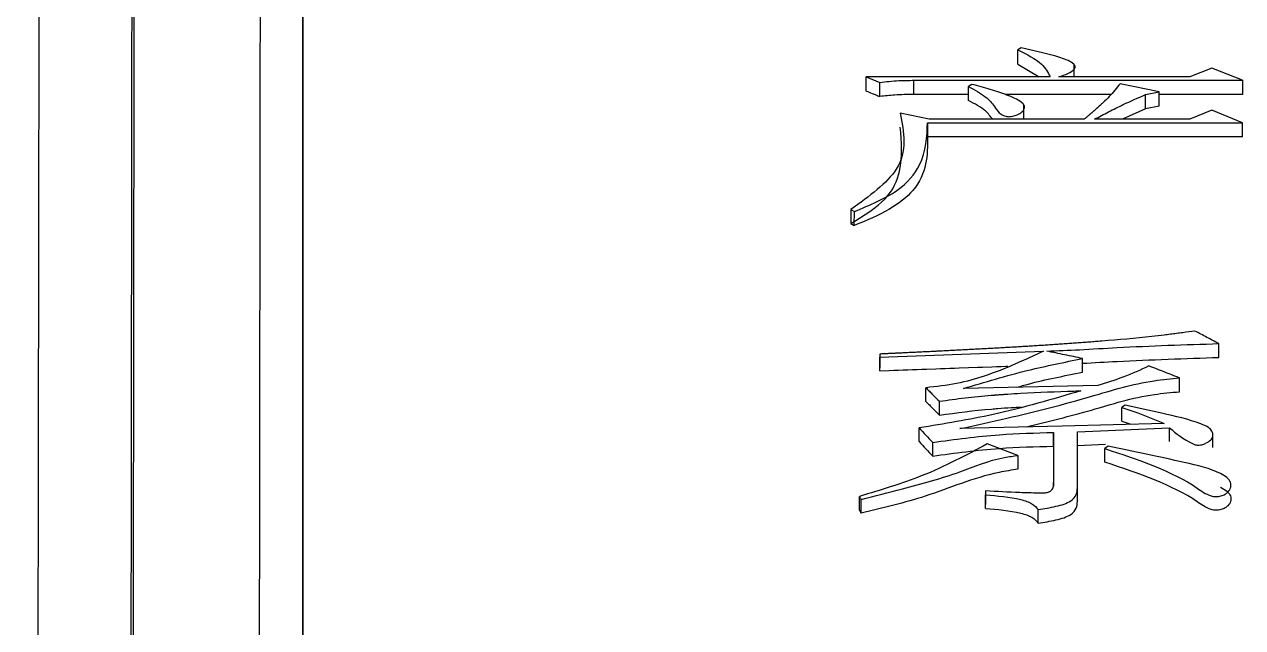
# Model space of a CAD drawing. Header units: millimetres. Extents: x 2278 to 4715, y 679 to 2402.
# Drawn here: x 2821.22 to 2828.96, y 2152.19 to 2156.02 of the extents above; entities that cross this region are included whole.
import ezdxf

# ---------------------------------------------------------------- set-up
doc = ezdxf.new("R2010")
doc.units = ezdxf.units.MM

msp = doc.modelspace()

# ---------------------------------------------------------------- linework, layer by layer
at = {"color": 7, "linetype": 'Continuous', "lineweight": 25}
for p, q in [((2827.5506, 2155.867), (2827.529, 2155.8542)), ((2827.529, 2155.7641), (2827.529, 2155.8542)), ((2827.529, 2155.7641), (2827.6648, 2155.6831)), ((2827.8875, 2155.6831), (2827.8875, 2155.7617)), ((2828.7622, 2155.7389), (2828.6216, 2155.6831)), ((2828.9569, 2155.6616), (2828.7622, 2155.7389)), ((2826.5663, 2155.5933), (2826.5663, 2155.6832)), ((2826.5663, 2155.6832), (2826.6528, 2155.6487)), ((2827.7345, 2155.6831), (2826.5663, 2155.6832)), ((2826.6528, 2155.5589), (2826.6528, 2155.6487)), ((2826.8691, 2155.5718), (2826.8691, 2155.6616)), ((2826.8691, 2155.6616), (2828.9569, 2155.6616)), ((2827.2369, 2155.6358), (2827.2153, 2155.6228)), ((2828.6216, 2155.6831), (2827.7886, 2155.6831)), ((2828.4268, 2155.5883), (2828.178, 2155.6401)), ((2828.9569, 2155.6616), (2828.9569, 2155.5718)), ((2827.2153, 2155.5718), (2826.8691, 2155.5718)), ((2828.121, 2155.5718), (2827.4483, 2155.5718)), ((2828.3403, 2155.571), (2828.4268, 2155.5883)), ((2828.3403, 2155.4813), (2828.3403, 2155.571)), ((2828.4268, 2155.4985), (2828.4268, 2155.5883)), ((2828.9569, 2155.5718), (2828.4268, 2155.5718)), ((2827.5682, 2155.4144), (2827.5682, 2155.5048)), ((2828.3403, 2155.4813), (2828.1943, 2155.4144)), ((2828.4268, 2155.4985), (2828.3403, 2155.4813)), ((2828.7622, 2155.4711), (2828.6216, 2155.4144)), ((2828.9569, 2155.3925), (2828.7622, 2155.4711)), ((2826.9665, 2155.4144), (2826.7827, 2155.4537)), ((2826.9557, 2155.3926), (2826.9557, 2155.3031)), ((2826.9557, 2155.3926), (2828.9569, 2155.3925)), ((2827.9509, 2155.4144), (2826.9665, 2155.4144)), ((2828.6216, 2155.4144), (2828.0158, 2155.4144)), ((2828.9569, 2155.3031), (2828.9569, 2155.3925)), ((2828.9569, 2155.3031), (2826.9557, 2155.3031)), ((2826.4689, 2154.8416), (2826.4689, 2154.7529)), ((2826.4689, 2154.8416), (2826.4906, 2154.8281)), ((2826.4905, 2154.7394), (2826.4906, 2154.8281)), ((2826.4689, 2154.7529), (2826.4905, 2154.7394)), ((2828.8055, 2153.9023), (2828.8055, 2153.99)), ((2826.6528, 2153.9239), (2826.6528, 2153.8364)), ((2826.6528, 2153.8175), (2826.6528, 2153.905)), ((2826.6528, 2153.8175), (2826.6528, 2153.8364)), ((2827.94, 2153.808), (2827.94, 2153.8955)), ((2828.5566, 2153.6846), (2828.5566, 2153.772)), ((2826.9449, 2153.6227), (2826.9449, 2153.71)), ((2828.0374, 2153.7243), (2827.183, 2153.7052)), ((2827.0314, 2153.5366), (2827.0314, 2153.6238)), ((2828.1889, 2153.4982), (2828.1889, 2153.5853)), ((2826.9017, 2153.3682), (2826.9017, 2153.4551)), ((2827.9076, 2153.4309), (2828.4918, 2153.4551)), ((2828.1889, 2153.4982), (2828.247, 2153.4786)), ((2827.7562, 2153.4261), (2827.7562, 2153.1286)), ((2827.9076, 2153.0746), (2827.9076, 2153.4309)), ((2828.7668, 2153.4051), (2828.7668, 2153.4192)), ((2828.7668, 2153.3317), (2828.7668, 2153.4025)), ((2826.9882, 2153.2762), (2826.9882, 2153.363)), ((2827.5288, 2153.2804), (2827.3343, 2153.3533)), ((2827.7562, 2153.3392), (2827.7562, 2153.0857)), ((2827.9076, 2153.344), (2828.0854, 2153.3514)), ((2828.1024, 2153.3387), (2828.0807, 2153.3241)), ((2828.0807, 2153.2374), (2828.0807, 2153.3241)), ((2827.5288, 2153.2804), (2827.5288, 2153.1937)), ((2827.9076, 2152.9881), (2827.9076, 2153.0746)), ((2826.523, 2152.9341), (2826.523, 2153.0205)), ((2827.3235, 2153.0549), (2827.3235, 2152.9685)), ((2827.3235, 2152.9439), (2827.3235, 2153.0303)), ((2827.3235, 2152.9439), (2827.3235, 2152.9685)), ((2827.6588, 2152.8501), (2827.6588, 2152.9364))]:
    msp.add_line(p, q, dxfattribs=at)
at = {"color": 7, "linetype": 'Continuous', "lineweight": 25, "flags": 128}
for points in [[(2827.2153, 2155.5331), (2827.2153, 2155.5664), (2827.2153, 2155.5946), (2827.2153, 2155.6228)], [(2826.6528, 2153.905), (2827.172, 2153.9239), (2827.6913, 2153.9428)], [(2826.6528, 2153.8175), (2826.7121, 2153.8196), (2826.7417, 2153.8207), (2826.7714, 2153.8218), (2826.801, 2153.8228), (2826.8307, 2153.8239), (2826.8603, 2153.825), (2826.8899, 2153.8261), (2826.9196, 2153.8272), (2826.9492, 2153.8282), (2827.0085, 2153.8304), (2827.0381, 2153.8315), (2827.0678, 2153.8326), (2827.0974, 2153.8336), (2827.127, 2153.8347), (2827.1567, 2153.8358), (2827.2752, 2153.8401), (2827.3049, 2153.8412), (2827.3641, 2153.8433), (2827.3938, 2153.8444), (2827.4234, 2153.8455), (2827.4531, 2153.8466), (2827.4649, 2153.847)], [(2828.2105, 2153.5997), (2828.1997, 2153.5925), (2828.1889, 2153.5853)], [(2828.4593, 2153.4841), (2827.8105, 2153.4672), (2827.1616, 2153.4503)], [(2827.7562, 2153.3392), (2827.7562, 2153.3678), (2827.7562, 2153.397), (2827.7562, 2153.4261)], [(2826.5339, 2152.9143), (2826.5339, 2152.9499), (2826.5339, 2152.9753), (2826.5339, 2153.0007)]]:
    msp.add_lwpolyline(points, dxfattribs=at)
at = {"color": 7, "linetype": 'Continuous', "lineweight": 25}
for points, knots in [([(2822.9873, 2162.4593), (2822.9874, 2162.3552), (2822.9874, 2161.8345), (2822.9875, 2160.4676), (2822.9875, 2158.3077), (2822.9876, 2155.6893), (2822.9876, 2153.2267), (2822.9877, 2149.7189), (2822.9877, 2146.576), (2822.9877, 2142.2609), (2822.9878, 2137.5738), (2822.9878, 2132.4416), (2822.9878, 2127.0181), (2822.9879, 2122.4594), (2822.988, 2116.5369), (2822.988, 2111.6311), (2822.9881, 2104.9522), (2822.9882, 2100.6594), (2822.9883, 2097.6583)], [0, 0, 0, 0, 0.020124, 0.100733, 0.181328, 0.221587, 0.302184, 0.342442, 0.423039, 0.463298, 0.543894, 0.624491, 0.664749, 0.745346, 0.785604, 0.8662, 0.906458, 1, 1, 1, 1]), ([(2822.9878, 2131.3693), (2822.9878, 2132.554), (2822.9878, 2134.8075), (2822.9877, 2138.8478), (2822.9877, 2142.5553), (2822.9877, 2146.79), (2822.9876, 2149.8639), (2822.9876, 2153.2761), (2822.9875, 2156.2536), (2822.9875, 2158.597), (2822.9874, 2160.5374), (2822.9874, 2161.2712), (2822.9873, 2161.768)], [0, 0, 0, 0, 0.072858, 0.13859, 0.270184, 0.335916, 0.467513, 0.533245, 0.664841, 0.796434, 0.862166, 1, 1, 1, 1]), ([(2821.3187, 2161.5112), (2821.3188, 2161.5395), (2821.3191, 2161.628), (2821.3178, 2160.6417), (2821.3149, 2158.6288), (2821.3102, 2155.5661), (2821.305, 2152.1778), (2821.2999, 2148.8404), (2821.2953, 2145.7708), (2821.2897, 2142.1274), (2821.2832, 2137.8566), (2821.2759, 2133.2109), (2821.2682, 2128.2641), (2821.26, 2123.0938), (2821.251, 2117.4094), (2821.2411, 2111.2124), (2821.2304, 2104.5286), (2821.2229, 2099.8379), (2821.219, 2097.4438)], [0, 0, 0, 0, 0.039342, 0.122943, 0.206183, 0.289063, 0.371582, 0.416612, 0.465601, 0.518547, 0.575452, 0.636313, 0.690059, 0.746552, 0.805793, 0.867782, 0.932518, 1, 1, 1, 1]), ([(2821.824, 2097.3083), (2821.8286, 2100.6075), (2821.8377, 2107.206), (2821.8506, 2116.6361), (2821.8627, 2125.5167), (2821.8736, 2133.6743), (2821.8834, 2140.9748), (2821.8917, 2147.292), (2821.8984, 2152.5163), (2821.9034, 2156.5645), (2821.9062, 2158.9684), (2821.9076, 2160.2819), (2821.9078, 2160.6034), (2821.9079, 2160.7642)], [0, 0, 0, 0, 0.0981345, 0.196269, 0.2944034, 0.3925379, 0.4906723, 0.5888066, 0.686941, 0.7850753, 0.8832097, 0.9416048, 1, 1, 1, 1]), ([(2821.838, 2097.2596), (2821.8413, 2099.6452), (2821.8478, 2104.3518), (2821.857, 2111.1011), (2821.8657, 2117.4437), (2821.8737, 2123.3388), (2821.8811, 2128.7694), (2821.8888, 2134.5024), (2821.8964, 2140.2711), (2821.9037, 2145.7514), (2821.9094, 2150.2185), (2821.9139, 2153.7413), (2821.9172, 2156.4044), (2821.9194, 2158.3037), (2821.9207, 2159.5347), (2821.9212, 2160.0495), (2821.9212, 2160.1994), (2821.9212, 2160.2242)], [0, 0, 0, 0, 0.07139, 0.140843, 0.208359, 0.273937, 0.337578, 0.399281, 0.488173, 0.572709, 0.652888, 0.72871, 0.800173, 0.867277, 0.930021, 0.988406, 1, 1, 1, 1]), ([(2822.7193, 2159.4412), (2822.7193, 2159.3483), (2822.7192, 2159.1784), (2822.7188, 2158.7308), (2822.7182, 2158.1903), (2822.7175, 2157.5144), (2822.7166, 2156.7068), (2822.7155, 2155.7668), (2822.7142, 2154.6952), (2822.7121, 2152.9857), (2822.7087, 2150.2995), (2822.7035, 2146.1497), (2822.6968, 2140.9334), (2822.6895, 2135.3265), (2822.6819, 2129.6493), (2822.6744, 2124.1822), (2822.6662, 2118.1693), (2822.6572, 2111.6217), (2822.6474, 2104.5789), (2822.6406, 2099.6365), (2822.6371, 2097.1225)], [0, 0, 0, 0, 0.037781, 0.069081, 0.100468, 0.131943, 0.163506, 0.195157, 0.226895, 0.258722, 0.330934, 0.408983, 0.49287, 0.582593, 0.645672, 0.711347, 0.779618, 0.850484, 0.923944, 1, 1, 1, 1]), ([(2827.529, 2155.8542), (2827.5861, 2155.8261), (2827.687, 2155.7763), (2827.7201, 2155.7113), (2827.7345, 2155.6831)], [0, 0, 0, 0, 0.565391, 1, 1, 1, 1]), ([(2827.7886, 2155.6831), (2827.8088, 2155.6901), (2827.8486, 2155.7038), (2827.8854, 2155.7262), (2827.8944, 2155.7456), (2827.8897, 2155.7633), (2827.8471, 2155.7899), (2827.7332, 2155.8277), (2827.6232, 2155.8514), (2827.5506, 2155.867)], [0, 0, 0, 0, 0.120818, 0.238007, 0.284295, 0.33086, 0.424999, 0.620775, 1, 1, 1, 1]), ([(2826.6528, 2155.6487), (2826.6926, 2155.653), (2826.7637, 2155.6607), (2826.8369, 2155.6613), (2826.8691, 2155.6616)], [0, 0, 0, 0, 0.558835, 1, 1, 1, 1]), ([(2827.2153, 2155.6228), (2827.2539, 2155.6016), (2827.3236, 2155.5632), (2827.3778, 2155.5038), (2827.4009, 2155.4614), (2827.43, 2155.4405), (2827.4506, 2155.433), (2827.4644, 2155.4305), (2827.4801, 2155.4306), (2827.5017, 2155.4341), (2827.5298, 2155.4437), (2827.5579, 2155.4599), (2827.5727, 2155.4818), (2827.572, 2155.5042), (2827.5376, 2155.5356), (2827.462, 2155.5688), (2827.3544, 2155.6051), (2827.2766, 2155.6254), (2827.2369, 2155.6358)], [0, 0, 0, 0, 0.156027, 0.282026, 0.363634, 0.404884, 0.41922, 0.430594, 0.442017, 0.458331, 0.488158, 0.530974, 0.573109, 0.616801, 0.655305, 0.770242, 0.882988, 1, 1, 1, 1]), ([(2828.178, 2155.6401), (2828.1568, 2155.6126), (2828.125, 2155.5715), (2828.0814, 2155.5304), (2828.0639, 2155.514), (2828.0568, 2155.5074), (2828.0496, 2155.5009), (2828.0433, 2155.4952), (2828.0388, 2155.4911), (2828.0352, 2155.4879), (2828.0315, 2155.4846), (2828.0279, 2155.4813), (2828.0242, 2155.4781), (2828.0196, 2155.474), (2828.016, 2155.4708), (2828.0123, 2155.4675), (2828.0086, 2155.4643), (2828.0048, 2155.461), (2828.0002, 2155.457), (2827.9965, 2155.4538), (2827.9918, 2155.4497), (2827.9881, 2155.4465), (2827.9843, 2155.4432), (2827.9806, 2155.44), (2827.9768, 2155.4367), (2827.9721, 2155.4327), (2827.9684, 2155.4295), (2827.9637, 2155.4254), (2827.9599, 2155.4222), (2827.9553, 2155.4182), (2827.9526, 2155.4159), (2827.9509, 2155.4144)], [0, 0, 0, 0, 0.353012, 0.528911, 0.550896, 0.572881, 0.61685, 0.638835, 0.649827, 0.671812, 0.682805, 0.693797, 0.715782, 0.726774, 0.748759, 0.759751, 0.770744, 0.792728, 0.803721, 0.825706, 0.836698, 0.858683, 0.869675, 0.880667, 0.902652, 0.913645, 0.935629, 0.946622, 0.968606, 0.979599, 1, 1, 1, 1]), ([(2826.5663, 2155.5933), (2826.5786, 2155.5884), (2826.5992, 2155.5802), (2826.6281, 2155.5688), (2826.6446, 2155.5622), (2826.6528, 2155.5589)], [0, 0, 0, 0, 0.42861, 0.714304, 1, 1, 1, 1]), ([(2826.8691, 2155.5718), (2826.8281, 2155.5713), (2826.7548, 2155.5704), (2826.6839, 2155.5624), (2826.6528, 2155.5589)], [0, 0, 0, 0, 0.5610854, 1, 1, 1, 1]), ([(2828.0158, 2155.4144), (2828.0458, 2155.4301), (2828.1057, 2155.4616), (2828.2111, 2155.515), (2828.2922, 2155.5501), (2828.3403, 2155.571)], [0, 0, 0, 0, 0.28957, 0.579171, 1, 1, 1, 1]), ([(2827.3688, 2155.4144), (2827.3553, 2155.4324), (2827.3224, 2155.4765), (2827.2551, 2155.5121), (2827.2153, 2155.5331)], [0, 0, 0, 0, 0.408631, 1, 1, 1, 1]), ([(2826.7827, 2155.4537), (2826.8053, 2155.3319), (2826.8458, 2155.1134), (2826.5846, 2154.9251), (2826.4689, 2154.8416)], [0, 0, 0, 0, 0.55707, 1, 1, 1, 1]), ([(2826.4906, 2154.8281), (2826.5893, 2154.8698), (2826.7836, 2154.9519), (2826.946, 2155.1554), (2826.952, 2155.3028), (2826.9557, 2155.3926)], [0, 0, 0, 0, 0.287817, 0.565935, 1, 1, 1, 1]), ([(2826.4689, 2154.7529), (2826.5507, 2154.8033), (2826.7122, 2154.903), (2826.8038, 2155.1201), (2826.7907, 2155.2716), (2826.7827, 2155.3642)], [0, 0, 0, 0, 0.284866, 0.563033, 1, 1, 1, 1]), ([(2826.9557, 2155.3031), (2826.955, 2155.1864), (2826.954, 2155.023), (2826.7208, 2154.836), (2826.568, 2154.7719), (2826.4905, 2154.7394)], [0, 0, 0, 0, 0.551532, 0.772844, 1, 1, 1, 1]), ([(2828.654, 2154.07), (2828.6281, 2154.0665), (2828.5891, 2154.0612), (2828.5436, 2154.0552), (2828.511, 2154.051), (2828.485, 2154.0477), (2828.4393, 2154.042), (2828.3017, 2154.0258), (2828.1555, 2154.0131), (2828.0223, 2154.0026), (2827.9823, 2153.9996), (2827.949, 2153.9971), (2827.9157, 2153.9946), (2827.889, 2153.9927), (2827.8557, 2153.9903), (2827.829, 2153.9884), (2827.7956, 2153.9861), (2827.7689, 2153.9843), (2827.7355, 2153.9821), (2827.7021, 2153.9799), (2827.6687, 2153.9777), (2827.6353, 2153.9756), (2827.6085, 2153.9739), (2827.5751, 2153.9719), (2827.5483, 2153.9702), (2827.5149, 2153.9682), (2827.4814, 2153.9663), (2827.4479, 2153.9643), (2827.4145, 2153.9624), (2827.3877, 2153.9609), (2827.3542, 2153.959), (2827.3274, 2153.9576), (2827.2939, 2153.9557), (2827.2604, 2153.9539), (2827.2269, 2153.9522), (2827.1933, 2153.9504), (2827.1665, 2153.949), (2827.133, 2153.9473), (2827.1062, 2153.9459), (2827.0726, 2153.9442), (2827.0458, 2153.9429), (2827.0223, 2153.9417), (2827.0056, 2153.9409), (2826.9888, 2153.9401), (2826.972, 2153.9392), (2826.9553, 2153.9384), (2826.9418, 2153.9378), (2826.9251, 2153.937), (2826.9117, 2153.9363), (2826.8949, 2153.9355), (2826.8781, 2153.9347), (2826.8613, 2153.9339), (2826.8446, 2153.9331), (2826.8311, 2153.9324), (2826.8144, 2153.9316), (2826.801, 2153.931), (2826.7875, 2153.9303), (2826.7775, 2153.9298), (2826.7674, 2153.9294), (2826.759, 2153.929), (2826.7506, 2153.9286), (2826.7422, 2153.9282), (2826.7339, 2153.9278), (2826.7255, 2153.9274), (2826.7188, 2153.927), (2826.7104, 2153.9266), (2826.7037, 2153.9263), (2826.6953, 2153.9259), (2826.6869, 2153.9255), (2826.6785, 2153.9251), (2826.6703, 2153.9247), (2826.6623, 2153.9244), (2826.656, 2153.9241), (2826.6528, 2153.9239)], [0, 0, 0, 0, 0.039919, 0.059879, 0.069858, 0.089818, 0.099798, 0.139719, 0.299508, 0.319468, 0.339427, 0.359387, 0.369367, 0.389326, 0.399306, 0.419265, 0.429245, 0.449205, 0.459184, 0.479144, 0.499103, 0.509083, 0.529043, 0.539022, 0.558982, 0.568962, 0.588921, 0.608881, 0.61886, 0.63882, 0.648799, 0.668759, 0.678739, 0.698698, 0.718658, 0.728637, 0.748597, 0.758577, 0.778536, 0.788516, 0.808475, 0.818455, 0.823445, 0.833425, 0.843404, 0.848394, 0.858374, 0.863364, 0.873344, 0.878333, 0.888313, 0.898293, 0.903283, 0.913263, 0.918252, 0.928232, 0.933222, 0.938212, 0.943202, 0.948192, 0.950687, 0.955676, 0.960666, 0.963161, 0.968151, 0.970646, 0.975636, 0.978131, 0.983121, 0.988111, 0.990605, 0.995303, 1, 1, 1, 1]), ([(2828.8055, 2153.99), (2828.7802, 2154.0033), (2828.7298, 2154.03), (2828.6793, 2154.0567), (2828.654, 2154.07)], [0, 0, 0, 0, 0.5, 1, 1, 1, 1]), ([(2827.7129, 2153.9428), (2827.7821, 2153.9455), (2827.9318, 2153.9512), (2828.2945, 2153.9741), (2828.5903, 2153.9833), (2828.8055, 2153.99)], [0, 0, 0, 0, 0.189811, 0.410522, 1, 1, 1, 1]), ([(2826.6528, 2153.9239), (2826.6528, 2153.9218), (2826.6528, 2153.9182), (2826.6528, 2153.9133), (2826.6528, 2153.9091), (2826.6528, 2153.9064), (2826.6528, 2153.905)], [0, 0, 0, 0, 0.34, 0.56, 0.78, 1, 1, 1, 1]), ([(2827.6913, 2153.9428), (2827.5724, 2153.8863), (2827.4055, 2153.8071), (2827.1432, 2153.7318), (2827.0112, 2153.7173), (2826.9449, 2153.71)], [0, 0, 0, 0, 0.5523735, 0.7751101, 1, 1, 1, 1]), ([(2827.94, 2153.8955), (2827.9021, 2153.9034), (2827.8264, 2153.9192), (2827.7508, 2153.9349), (2827.7129, 2153.9428)], [0, 0, 0, 0, 0.5, 1, 1, 1, 1]), ([(2827.183, 2153.7052), (2827.3187, 2153.7459), (2827.5613, 2153.8187), (2827.8241, 2153.872), (2827.94, 2153.8955)], [0, 0, 0, 0, 0.5589855, 1, 1, 1, 1]), ([(2827.94, 2153.8651), (2828.0136, 2153.8693), (2828.3012, 2153.886), (2828.5903, 2153.8953), (2828.8055, 2153.9023)], [0, 0, 0, 0, 0.25589, 1, 1, 1, 1]), ([(2828.362, 2153.8481), (2828.3084, 2153.8234), (2828.208, 2153.7774), (2828.0917, 2153.7411), (2828.0374, 2153.7243)], [0, 0, 0, 0, 0.534115, 1, 1, 1, 1]), ([(2828.5566, 2153.772), (2828.5242, 2153.7847), (2828.4593, 2153.8101), (2828.3944, 2153.8354), (2828.362, 2153.8481)], [0, 0, 0, 0, 0.5, 1, 1, 1, 1]), ([(2827.1616, 2153.4503), (2827.2612, 2153.472), (2827.5463, 2153.5341), (2827.9523, 2153.6386), (2828.3005, 2153.7491), (2828.5024, 2153.7671), (2828.5566, 2153.772)], [0, 0, 0, 0, 0.210989, 0.603931, 0.893482, 1, 1, 1, 1]), ([(2827.5212, 2153.7127), (2827.5461, 2153.7199), (2827.6791, 2153.758), (2827.823, 2153.7856), (2827.94, 2153.808)], [0, 0, 0, 0, 0.187191, 1, 1, 1, 1]), ([(2827.9293, 2153.6908), (2827.7477, 2153.6367), (2827.4225, 2153.5397), (2827.0612, 2153.481), (2826.9017, 2153.4551)], [0, 0, 0, 0, 0.5582866, 1, 1, 1, 1]), ([(2826.9449, 2153.71), (2826.9523, 2153.7026), (2826.9672, 2153.6878), (2826.996, 2153.6591), (2827.0174, 2153.6377), (2827.0314, 2153.6238)], [0, 0, 0, 0, 0.257188, 0.514375, 1, 1, 1, 1]), ([(2827.0314, 2153.6238), (2827.0855, 2153.6316), (2827.1667, 2153.6434), (2827.277, 2153.655), (2827.336, 2153.6602), (2827.3708, 2153.6631), (2827.3795, 2153.6638), (2827.3882, 2153.6644), (2827.3969, 2153.6651), (2827.4073, 2153.6659), (2827.4178, 2153.6667), (2827.4282, 2153.6675), (2827.4369, 2153.6681), (2827.4492, 2153.6689), (2827.4858, 2153.6714), (2827.6328, 2153.6803), (2827.7879, 2153.686), (2827.9149, 2153.6903), (2827.9293, 2153.6908)], [0, 0, 0, 0, 0.185843, 0.278745, 0.371654, 0.383266, 0.394877, 0.400683, 0.412294, 0.423905, 0.435517, 0.447128, 0.458739, 0.464545, 0.487768, 0.580663, 0.952366, 1, 1, 1, 1]), ([(2827.582, 2153.4613), (2827.7211, 2153.4956), (2827.9933, 2153.5628), (2828.3006, 2153.6619), (2828.5025, 2153.6798), (2828.5566, 2153.6846)], [0, 0, 0, 0, 0.4335364, 0.8480804, 1, 1, 1, 1]), ([(2826.9449, 2153.6227), (2826.9523, 2153.6153), (2826.9672, 2153.6006), (2826.996, 2153.5719), (2827.0174, 2153.5505), (2827.0314, 2153.5366)], [0, 0, 0, 0, 0.2574572, 0.5149143, 1, 1, 1, 1]), ([(2827.0314, 2153.5366), (2827.1407, 2153.5511), (2827.2635, 2153.5674), (2827.4168, 2153.5796), (2827.4657, 2153.583), (2827.5076, 2153.5856), (2827.5286, 2153.5868), (2827.5426, 2153.5876), (2827.5496, 2153.588)], [0, 0, 0, 0, 0.640516, 0.720423, 0.880251, 0.920204, 0.960157, 1, 1, 1, 1]), ([(2828.1889, 2153.5853), (2828.2236, 2153.574), (2828.2881, 2153.5529), (2828.3763, 2153.5179), (2828.4317, 2153.4954), (2828.4593, 2153.4841)], [0, 0, 0, 0, 0.367027, 0.683421, 1, 1, 1, 1]), ([(2828.4918, 2153.4551), (2828.5357, 2153.4198), (2828.5834, 2153.3814), (2828.653, 2153.3488), (2828.668, 2153.3456), (2828.6829, 2153.3453), (2828.7021, 2153.3489), (2828.7287, 2153.3593), (2828.7569, 2153.3775), (2828.7709, 2153.4051), (2828.7653, 2153.4328), (2828.7396, 2153.4607), (2828.637, 2153.5054), (2828.4508, 2153.5462), (2828.2876, 2153.5825), (2828.2105, 2153.5997)], [0, 0, 0, 0, 0.213502, 0.231462, 0.243028, 0.25469, 0.268683, 0.294821, 0.340397, 0.384399, 0.438731, 0.48193, 0.539954, 0.7829, 1, 1, 1, 1]), ([(2828.4918, 2153.3682), (2828.4918, 2153.3754), (2828.4918, 2153.3899), (2828.4918, 2153.4116), (2828.4918, 2153.4334), (2828.4918, 2153.4479), (2828.4918, 2153.4551)], [0, 0, 0, 0, 0.249999, 0.5, 0.75, 1, 1, 1, 1]), ([(2826.9017, 2153.3682), (2826.9161, 2153.3529), (2826.9449, 2153.3223), (2826.9738, 2153.2916), (2826.9882, 2153.2762)], [0, 0, 0, 0, 0.5, 1, 1, 1, 1]), ([(2826.9882, 2153.363), (2827.1285, 2153.3823), (2827.3802, 2153.4168), (2827.6409, 2153.4232), (2827.7562, 2153.4261)], [0, 0, 0, 0, 0.557505, 1, 1, 1, 1]), ([(2827.3343, 2153.3533), (2827.2011, 2153.2817), (2826.9608, 2153.1525), (2826.6579, 2153.0611), (2826.523, 2153.0204)], [0, 0, 0, 0, 0.554583, 1, 1, 1, 1]), ([(2826.9882, 2153.2762), (2827.1285, 2153.2954), (2827.3803, 2153.3299), (2827.6409, 2153.3363), (2827.7562, 2153.3392)], [0, 0, 0, 0, 0.55749, 1, 1, 1, 1]), ([(2828.0807, 2153.3241), (2828.2964, 2153.2522), (2828.5491, 2153.168), (2828.7222, 2153.0329), (2828.7714, 2153.02), (2828.7875, 2153.0184), (2828.8037, 2153.0197), (2828.8242, 2153.0241), (2828.8463, 2153.0331), (2828.8699, 2153.0518), (2828.8839, 2153.078), (2828.8835, 2153.1103), (2828.8594, 2153.1408), (2828.7725, 2153.1921), (2828.5065, 2153.2553), (2828.2632, 2153.3055), (2828.1024, 2153.3387)], [0, 0, 0, 0, 0.369973, 0.433396, 0.441379, 0.448953, 0.456564, 0.46449, 0.480827, 0.49655, 0.526966, 0.55702, 0.587567, 0.618801, 0.747888, 1, 1, 1, 1]), ([(2826.5339, 2153.0007), (2826.6213, 2153.023), (2826.8348, 2153.0776), (2827.1433, 2153.1615), (2827.3627, 2153.2576), (2827.5003, 2153.2765), (2827.5288, 2153.2804)], [0, 0, 0, 0, 0.257127, 0.627551, 0.922763, 1, 1, 1, 1]), ([(2828.8159, 2153.0786), (2828.8306, 2153.0705), (2828.8597, 2153.0545), (2828.8834, 2153.0238), (2828.884, 2152.9916), (2828.8699, 2152.9654), (2828.8463, 2152.9467), (2828.8242, 2152.9377), (2828.8037, 2152.9333), (2828.7875, 2152.9321), (2828.7714, 2152.9336), (2828.7222, 2152.9464), (2828.5491, 2153.0815), (2828.2964, 2153.1656), (2828.0807, 2153.2374)], [0, 0, 0, 0, 0.050469, 0.09981, 0.148348, 0.197475, 0.222877, 0.249282, 0.262097, 0.274404, 0.286651, 0.299558, 0.402046, 1, 1, 1, 1]), ([(2827.5288, 2153.1937), (2827.4888, 2153.1871), (2827.2715, 2153.1516), (2826.9804, 2153.0197), (2826.6728, 2152.9471), (2826.5339, 2152.9143)], [0, 0, 0, 0, 0.1102202, 0.597884, 1, 1, 1, 1]), ([(2827.7529, 2153.1081), (2827.7538, 2153.0932), (2827.7551, 2153.0738), (2827.7355, 2153.0517), (2827.7137, 2153.0425), (2827.6855, 2153.0391), (2827.6282, 2153.0421), (2827.5072, 2153.0446), (2827.3963, 2153.0508), (2827.3235, 2153.0549)], [0, 0, 0, 0, 0.164101, 0.214047, 0.265056, 0.31784, 0.372519, 0.58801, 1, 1, 1, 1]), ([(2827.6588, 2152.9364), (2827.6964, 2152.9426), (2827.7704, 2152.9548), (2827.8682, 2152.9837), (2827.9038, 2153.0312), (2827.9064, 2153.0602), (2827.9076, 2153.0746)], [0, 0, 0, 0, 0.2925856, 0.5760087, 0.7889893, 1, 1, 1, 1]), ([(2826.523, 2153.0204), (2826.5239, 2153.0188), (2826.5262, 2153.0146), (2826.5298, 2153.0081), (2826.5325, 2153.0031), (2826.5339, 2153.0007)], [0, 0, 0, 0, 0.253292, 0.6266174, 1, 1, 1, 1]), ([(2827.3235, 2153.0549), (2827.3235, 2153.0521), (2827.3235, 2153.0475), (2827.3235, 2153.0411), (2827.3235, 2153.0357), (2827.3235, 2153.0321), (2827.3235, 2153.0303)], [0, 0, 0, 0, 0.34, 0.56, 0.78, 1, 1, 1, 1]), ([(2827.3235, 2153.0303), (2827.4001, 2153.0239), (2827.5059, 2153.015), (2827.6251, 2152.9773), (2827.6478, 2152.9498), (2827.6588, 2152.9364)], [0, 0, 0, 0, 0.572733, 0.791395, 1, 1, 1, 1]), ([(2827.6588, 2152.8501), (2827.6964, 2152.8563), (2827.7703, 2152.8685), (2827.8682, 2152.8973), (2827.9038, 2152.9448), (2827.9064, 2152.9737), (2827.9076, 2152.9881)], [0, 0, 0, 0, 0.292738, 0.576228, 0.789119, 1, 1, 1, 1]), ([(2826.5339, 2152.9143), (2826.5329, 2152.916), (2826.5311, 2152.9193), (2826.5275, 2152.9259), (2826.5248, 2152.9308), (2826.523, 2152.9341)], [0, 0, 0, 0, 0.253656, 0.507254, 1, 1, 1, 1]), ([(2827.3235, 2152.9439), (2827.4001, 2152.9375), (2827.5059, 2152.9287), (2827.625, 2152.8909), (2827.6478, 2152.8635), (2827.6588, 2152.8501)], [0, 0, 0, 0, 0.5728883, 0.7915302, 1, 1, 1, 1])]:
    msp.add_open_spline(points, degree=3, knots=knots, dxfattribs=at)
msp.add_open_spline([(2826.9017, 2153.4551), (2826.9161, 2153.4398), (2826.9449, 2153.4091), (2826.9738, 2153.3784), (2826.9882, 2153.363)], degree=3, dxfattribs=at)

doc.saveas('drawing.dxf')
